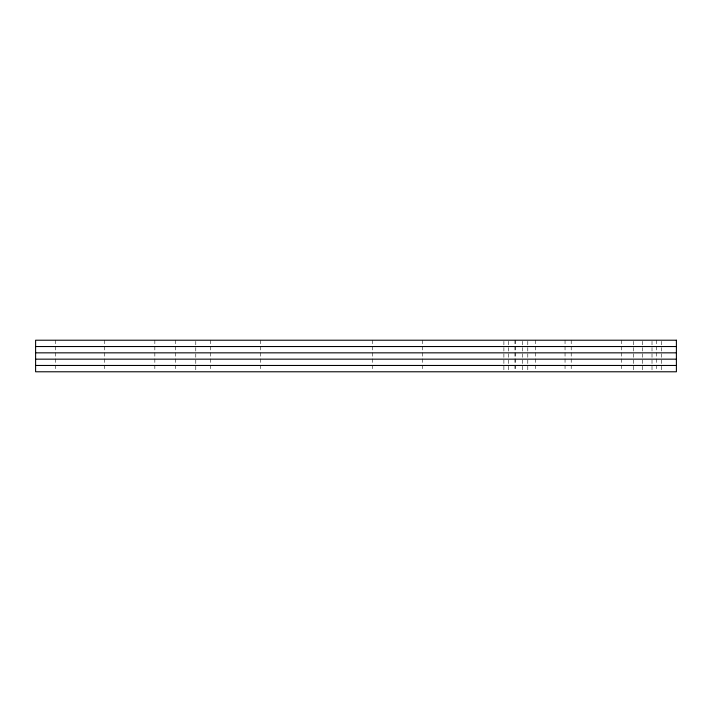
<?xml version="1.0" encoding="UTF-8"?>
<svg xmlns="http://www.w3.org/2000/svg" width="712" height="712" viewBox="0 0 712 712"><rect width="100%" height="100%" fill="white"/><g stroke="black" fill="none" stroke-linecap="round" stroke-linejoin="round"><path stroke-width="0.53" stroke-dasharray="3.56 2.67" d="M661.573 341.306L661.573 370.73M656.357 340.22L656.357 370.73M652.014 341.306L652.014 370.73M642.464 341.306L642.464 370.73M633.493 341.306L633.493 370.73M621.309 340.22L621.309 370.73M571.211 340.22L571.211 370.73M565.043 340.22L565.043 370.73M535.531 340.22L535.531 370.73M527.788 341.306L527.788 370.73M522.403 341.306L522.403 370.73M515.31 340.22L515.31 370.73M514.945 340.22L514.945 370.73M508.679 341.306L508.679 370.73M503.891 341.306L503.891 370.73M422.581 340.22L422.581 370.73M372.483 340.22L372.483 370.73M260.583 340.22L260.583 370.73M210.485 340.22L210.485 370.73M195.782 341.306L195.782 370.73M175.544 340.22L175.544 370.73M154.842 340.22L154.842 370.73M104.744 340.22L104.744 370.73M55.607 340.22L55.607 370.73"/><path stroke-width="1.07" d="M35.6 346.53L676.4 346.53M35.6 352.841L676.4 352.841M35.6 359.16L676.4 359.16M35.6 365.47L676.4 365.47M676.4 340.22L35.6 340.22L35.6 371.78L676.4 371.78L676.4 340.22"/></g></svg>
